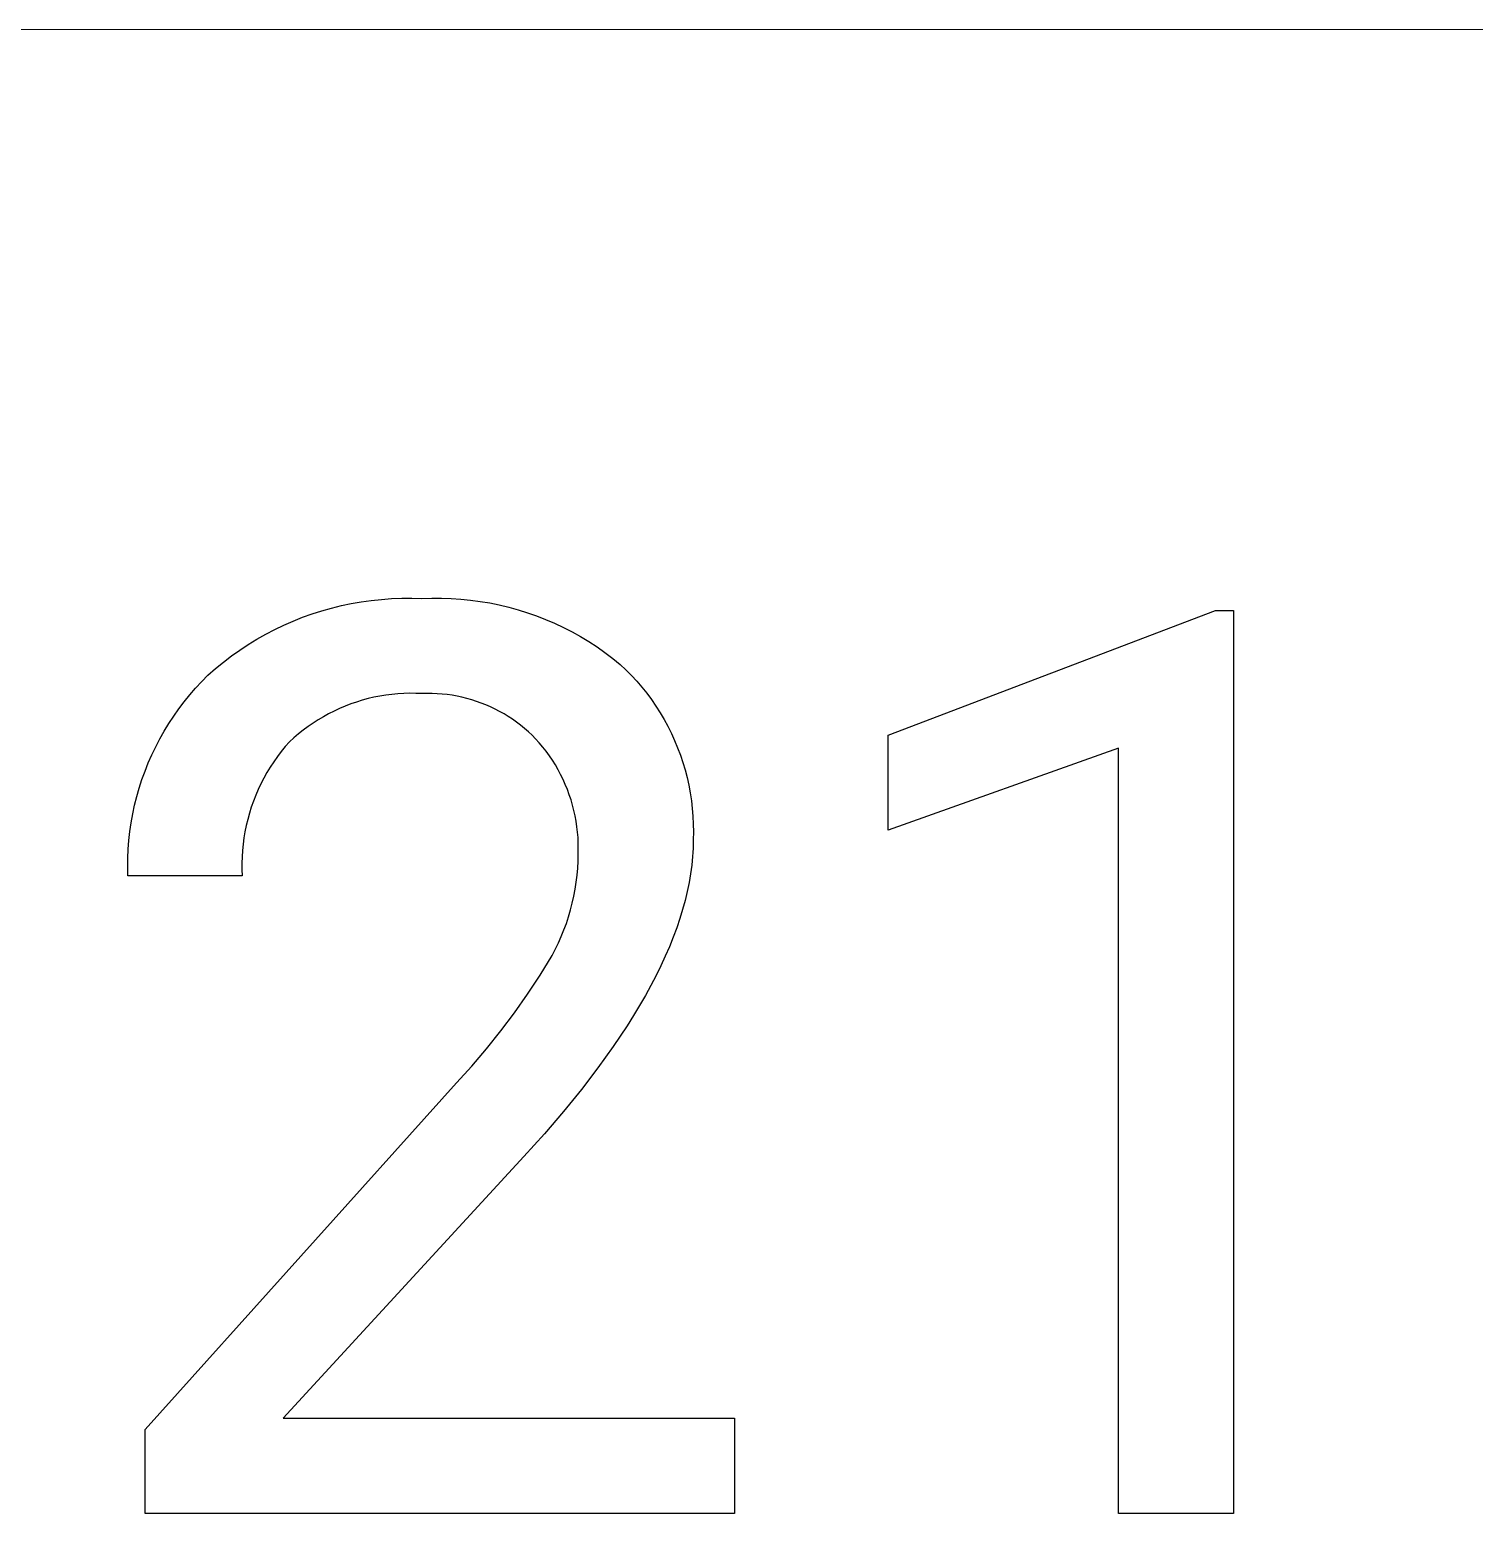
# Model space of a CAD drawing. Header units: millimetres. Extents: x -1519 to 3497, y -297 to 3208.
# Drawn here: x 2356.1 to 2413.7, y -75.5 to -16.4 of the extents above; entities that cross this region are included whole.
import ezdxf

# ---------------------------------------------------------------- set-up
doc = ezdxf.new("R2010")
doc.units = ezdxf.units.MM
doc.header["$MEASUREMENT"] = 0
doc.layers.add('Domyślny', color=7, linetype='Continuous', true_color=0x000000)

msp = doc.modelspace()

# ---------------------------------------------------------------- linework, layer by layer
at = {"layer": 'Domyślny', "color": 18, "lineweight": 15, "true_color": 0x000000}
msp.add_line((1601.477, -16.362), (3497.131, -16.362), dxfattribs=at)
at = {"layer": 'Domyślny'}
for p, q in [((2370.564, -39.049), (2370.968, -39.034)), ((2370.968, -39.034), (2371.373, -39.034)), ((2371.373, -39.034), (2371.777, -39.047)), ((2371.777, -39.047), (2372.165, -39.032)), ((2372.165, -39.032), (2372.552, -39.031)), ((2372.552, -39.031), (2372.94, -39.043)), ((2372.94, -39.043), (2373.327, -39.068)), ((2367.397, -39.658), (2367.782, -39.534)), ((2367.782, -39.534), (2368.171, -39.424)), ((2368.171, -39.424), (2368.564, -39.328)), ((2368.564, -39.328), (2368.96, -39.245)), ((2368.96, -39.245), (2369.358, -39.175)), ((2369.358, -39.175), (2369.758, -39.119)), ((2369.758, -39.119), (2370.161, -39.077)), ((2370.161, -39.077), (2370.564, -39.049)), ((2373.327, -39.068), (2373.713, -39.106)), ((2373.713, -39.106), (2374.098, -39.157)), ((2374.098, -39.157), (2374.48, -39.222)), ((2374.48, -39.222), (2374.86, -39.299)), ((2374.86, -39.299), (2375.238, -39.39)), ((2375.238, -39.39), (2375.612, -39.493)), ((2375.612, -39.493), (2375.982, -39.609)), ((2375.982, -39.609), (2376.348, -39.737)), ((2390.373, -44.494), (2403.425, -39.521)), ((2403.425, -39.521), (2404.139, -39.521)), ((2404.139, -39.521), (2404.139, -75.521)), ((2365.905, -40.28), (2366.269, -40.105)), ((2366.269, -40.105), (2366.64, -39.943)), ((2366.64, -39.943), (2367.016, -39.794)), ((2367.016, -39.794), (2367.397, -39.658)), ((2376.348, -39.737), (2376.709, -39.878)), ((2376.709, -39.878), (2377.065, -40.032)), ((2377.065, -40.032), (2377.416, -40.197)), ((2377.416, -40.197), (2377.761, -40.374)), ((2364.849, -40.877), (2365.194, -40.666)), ((2365.194, -40.666), (2365.546, -40.467)), ((2365.546, -40.467), (2365.905, -40.28)), ((2377.761, -40.374), (2378.1, -40.563)), ((2378.1, -40.563), (2378.432, -40.763)), ((2378.432, -40.763), (2378.758, -40.975)), ((2363.86, -41.579), (2364.182, -41.334)), ((2364.182, -41.334), (2364.511, -41.1)), ((2364.511, -41.1), (2364.849, -40.877)), ((2378.758, -40.975), (2379.075, -41.197)), ((2379.075, -41.197), (2379.385, -41.431)), ((2363.243, -42.102), (2363.547, -41.835)), ((2363.547, -41.835), (2363.86, -41.579)), ((2379.385, -41.431), (2379.687, -41.674)), ((2379.687, -41.674), (2379.914, -41.889)), ((2379.914, -41.889), (2380.133, -42.112)), ((2362.751, -42.614), (2362.993, -42.354)), ((2362.993, -42.354), (2363.243, -42.102)), ((2380.133, -42.112), (2380.345, -42.342)), ((2380.345, -42.342), (2380.548, -42.58)), ((2380.548, -42.58), (2380.743, -42.824)), ((2362.081, -43.441), (2362.295, -43.158)), ((2362.295, -43.158), (2362.519, -42.882)), ((2362.519, -42.882), (2362.751, -42.614)), ((2369.164, -43.171), (2368.936, -43.249)), ((2369.394, -43.1), (2369.164, -43.171)), ((2369.627, -43.037), (2369.394, -43.1)), ((2369.861, -42.983), (2369.627, -43.037)), ((2370.097, -42.936), (2369.861, -42.983)), ((2370.335, -42.897), (2370.097, -42.936)), ((2370.574, -42.866), (2370.335, -42.897)), ((2370.814, -42.844), (2370.574, -42.866)), ((2371.055, -42.83), (2370.814, -42.844)), ((2371.295, -42.824), (2371.055, -42.83)), ((2371.536, -42.826), (2371.295, -42.824)), ((2371.777, -42.836), (2371.536, -42.826)), ((2371.978, -42.831), (2371.777, -42.836)), ((2372.179, -42.832), (2371.978, -42.831)), ((2372.38, -42.84), (2372.179, -42.832)), ((2372.58, -42.854), (2372.38, -42.84)), ((2372.78, -42.876), (2372.58, -42.854)), ((2372.979, -42.904), (2372.78, -42.876)), ((2373.177, -42.939), (2372.979, -42.904)), ((2373.373, -42.98), (2373.177, -42.939)), ((2373.569, -43.029), (2373.373, -42.98)), ((2373.762, -43.083), (2373.569, -43.029)), ((2373.953, -43.145), (2373.762, -43.083)), ((2374.143, -43.212), (2373.953, -43.145)), ((2380.743, -42.824), (2380.929, -43.075)), ((2380.929, -43.075), (2381.107, -43.333)), ((2361.682, -44.028), (2361.876, -43.731)), ((2361.876, -43.731), (2362.081, -43.441)), ((2367.845, -43.756), (2367.638, -43.879)), ((2368.056, -43.64), (2367.845, -43.756)), ((2368.271, -43.531), (2368.056, -43.64)), ((2368.489, -43.429), (2368.271, -43.531)), ((2368.711, -43.336), (2368.489, -43.429)), ((2368.936, -43.249), (2368.711, -43.336)), ((2374.329, -43.286), (2374.143, -43.212)), ((2374.514, -43.367), (2374.329, -43.286)), ((2374.695, -43.453), (2374.514, -43.367)), ((2374.873, -43.546), (2374.695, -43.453)), ((2375.049, -43.644), (2374.873, -43.546)), ((2375.22, -43.749), (2375.049, -43.644)), ((2375.388, -43.859), (2375.22, -43.749)), ((2381.107, -43.333), (2381.275, -43.596)), ((2381.275, -43.596), (2381.434, -43.866)), ((2361.323, -44.641), (2361.497, -44.331)), ((2361.497, -44.331), (2361.682, -44.028)), ((2367.043, -44.29), (2366.855, -44.44)), ((2367.237, -44.146), (2367.043, -44.29)), ((2367.435, -44.009), (2367.237, -44.146)), ((2367.638, -43.879), (2367.435, -44.009)), ((2375.553, -43.975), (2375.388, -43.859)), ((2375.713, -44.096), (2375.553, -43.975)), ((2375.869, -44.223), (2375.713, -44.096)), ((2376.021, -44.354), (2375.869, -44.223)), ((2376.168, -44.491), (2376.021, -44.354)), ((2381.434, -43.866), (2381.583, -44.14)), ((2381.583, -44.14), (2381.723, -44.42)), ((2361.005, -45.276), (2361.159, -44.956)), ((2361.159, -44.956), (2361.323, -44.641)), ((2366.327, -44.949), (2366.167, -45.145)), ((2366.494, -44.759), (2366.327, -44.949)), ((2366.672, -44.596), (2366.494, -44.759)), ((2366.855, -44.44), (2366.672, -44.596)), ((2376.31, -44.633), (2376.168, -44.491)), ((2376.456, -44.796), (2376.31, -44.633)), ((2376.596, -44.965), (2376.456, -44.796)), ((2381.723, -44.42), (2381.853, -44.704)), ((2381.853, -44.704), (2381.973, -44.993)), ((2390.373, -48.284), (2390.373, -44.494)), ((2360.863, -45.601), (2361.005, -45.276)), ((2366.014, -45.347), (2365.867, -45.554)), ((2366.167, -45.145), (2366.014, -45.347)), ((2376.73, -45.137), (2376.596, -44.965)), ((2376.858, -45.315), (2376.73, -45.137)), ((2376.98, -45.496), (2376.858, -45.315)), ((2377.096, -45.682), (2376.98, -45.496)), ((2381.973, -44.993), (2382.083, -45.285)), ((2382.083, -45.285), (2382.183, -45.582)), ((2399.558, -45.012), (2390.373, -48.284)), ((2399.558, -75.521), (2399.558, -45.012)), ((2360.611, -46.265), (2360.732, -45.931)), ((2360.732, -45.931), (2360.863, -45.601)), ((2365.597, -45.982), (2365.473, -46.202)), ((2365.728, -45.765), (2365.597, -45.982)), ((2365.867, -45.554), (2365.728, -45.765)), ((2377.205, -45.872), (2377.096, -45.682)), ((2377.308, -46.065), (2377.205, -45.872)), ((2377.405, -46.261), (2377.308, -46.065)), ((2382.183, -45.582), (2382.272, -45.881)), ((2382.272, -45.881), (2382.351, -46.184)), ((2360.405, -46.944), (2360.502, -46.603)), ((2360.502, -46.603), (2360.611, -46.265)), ((2365.248, -46.656), (2365.147, -46.889)), ((2365.356, -46.427), (2365.248, -46.656)), ((2365.473, -46.202), (2365.356, -46.427)), ((2377.494, -46.461), (2377.405, -46.261)), ((2377.577, -46.663), (2377.494, -46.461)), ((2377.653, -46.869), (2377.577, -46.663)), ((2382.351, -46.184), (2382.419, -46.489)), ((2382.419, -46.489), (2382.476, -46.796)), ((2360.244, -47.636), (2360.319, -47.289)), ((2360.319, -47.289), (2360.405, -46.944)), ((2365.055, -47.124), (2364.971, -47.363)), ((2365.147, -46.889), (2365.055, -47.124)), ((2377.721, -47.076), (2377.653, -46.869)), ((2377.783, -47.286), (2377.721, -47.076)), ((2377.838, -47.498), (2377.783, -47.286)), ((2382.476, -46.796), (2382.523, -47.105)), ((2382.523, -47.105), (2382.559, -47.416)), ((2360.181, -47.985), (2360.244, -47.636)), ((2364.827, -47.849), (2364.768, -48.095)), ((2364.895, -47.605), (2364.827, -47.849)), ((2364.971, -47.363), (2364.895, -47.605)), ((2377.885, -47.712), (2377.838, -47.498)), ((2377.925, -47.927), (2377.885, -47.712)), ((2382.559, -47.416), (2382.584, -47.728)), ((2382.584, -47.728), (2382.598, -48.04)), ((2360.091, -48.69), (2360.13, -48.337)), ((2360.13, -48.337), (2360.181, -47.985)), ((2364.718, -48.343), (2364.676, -48.593)), ((2364.768, -48.095), (2364.718, -48.343)), ((2377.957, -48.143), (2377.925, -47.927)), ((2377.982, -48.361), (2377.957, -48.143)), ((2378, -48.579), (2377.982, -48.361)), ((2382.602, -48.352), (2382.594, -48.665)), ((2382.598, -48.04), (2382.602, -48.352)), ((2360.048, -49.398), (2360.064, -49.044)), ((2360.064, -49.044), (2360.091, -48.69)), ((2364.619, -49.096), (2364.603, -49.349)), ((2364.643, -48.844), (2364.619, -49.096)), ((2364.676, -48.593), (2364.643, -48.844)), ((2378.01, -48.797), (2378, -48.579)), ((2378.009, -49.235), (2378.013, -49.016)), ((2378.013, -49.016), (2378.01, -48.797)), ((2382.587, -48.998), (2382.579, -49.167)), ((2382.592, -48.831), (2382.587, -48.998)), ((2382.594, -48.665), (2382.592, -48.831)), ((2360.045, -49.753), (2360.048, -49.398)), ((2364.603, -49.349), (2364.596, -49.602)), ((2364.596, -49.602), (2364.598, -49.855)), ((2377.988, -49.797), (2378.003, -49.516)), ((2378.003, -49.516), (2378.009, -49.235)), ((2382.535, -49.677), (2382.513, -49.849)), ((2382.553, -49.506), (2382.535, -49.677)), ((2382.568, -49.336), (2382.553, -49.506)), ((2382.579, -49.167), (2382.568, -49.336)), ((2360.053, -50.108), (2360.045, -49.753)), ((2364.609, -50.108), (2360.053, -50.108)), ((2364.598, -49.855), (2364.609, -50.108)), ((2377.93, -50.357), (2377.964, -50.078)), ((2377.964, -50.078), (2377.988, -49.797)), ((2382.488, -50.022), (2382.429, -50.372)), ((2382.513, -49.849), (2382.488, -50.022)), ((2377.835, -50.912), (2377.887, -50.636)), ((2377.887, -50.636), (2377.93, -50.357)), ((2382.357, -50.725), (2382.271, -51.082)), ((2382.429, -50.372), (2382.357, -50.725)), ((2377.624, -51.73), (2377.703, -51.46)), ((2377.703, -51.46), (2377.773, -51.187)), ((2377.773, -51.187), (2377.835, -50.912)), ((2382.172, -51.443), (2382.06, -51.808)), ((2382.271, -51.082), (2382.172, -51.443)), ((2377.438, -52.261), (2377.535, -51.997)), ((2377.535, -51.997), (2377.624, -51.73)), ((2382.06, -51.808), (2381.935, -52.177)), ((2377.218, -52.779), (2377.332, -52.522)), ((2377.332, -52.522), (2377.438, -52.261)), ((2381.796, -52.55), (2381.645, -52.927)), ((2381.935, -52.177), (2381.796, -52.55)), ((2376.963, -53.282), (2377.095, -53.033)), ((2377.095, -53.033), (2377.218, -52.779)), ((2381.645, -52.927), (2381.48, -53.308)), ((2376.488, -54.056), (2376.963, -53.282)), ((2381.302, -53.693), (2381.111, -54.081)), ((2381.48, -53.308), (2381.302, -53.693)), ((2375.99, -54.815), (2376.488, -54.056)), ((2381.111, -54.081), (2380.906, -54.474)), ((2375.468, -55.559), (2375.99, -54.815)), ((2380.689, -54.871), (2380.458, -55.271)), ((2380.906, -54.474), (2380.689, -54.871)), ((2374.923, -56.286), (2375.468, -55.559)), ((2380.458, -55.271), (2380.214, -55.676)), ((2379.957, -56.085), (2379.687, -56.497)), ((2380.214, -55.676), (2379.957, -56.085)), ((2374.356, -56.996), (2374.923, -56.286)), ((2379.687, -56.497), (2379.403, -56.913)), ((2373.767, -57.687), (2374.356, -56.996)), ((2379.403, -56.913), (2378.797, -57.758)), ((2373.157, -58.361), (2373.767, -57.687)), ((2378.797, -57.758), (2378.138, -58.619)), ((2360.742, -72.175), (2373.157, -58.361)), ((2378.138, -58.619), (2377.426, -59.495)), ((2377.426, -59.495), (2376.661, -60.387)), ((2376.661, -60.387), (2375.844, -61.295)), ((2375.844, -61.295), (2366.237, -71.731)), ((2366.237, -71.731), (2384.241, -71.731)), ((2384.241, -71.731), (2384.241, -75.521)), ((2360.742, -75.521), (2360.742, -72.175)), ((2384.241, -75.521), (2360.742, -75.521)), ((2404.139, -75.521), (2399.558, -75.521))]:
    msp.add_line(p, q, dxfattribs=at)

doc.saveas('drawing.dxf')
